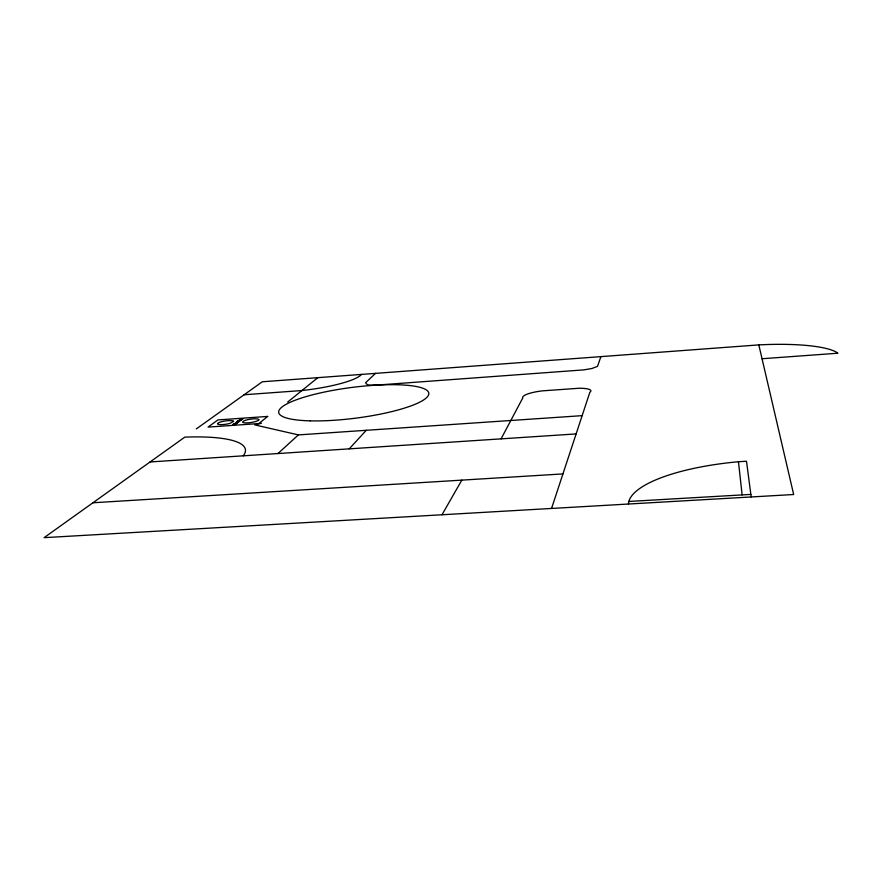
<?xml version="1.0" encoding="UTF-8"?>
<svg xmlns="http://www.w3.org/2000/svg" width="882" height="882" viewBox="0 0 882 882"><rect width="100%" height="100%" fill="white"/><g stroke="black" fill="none" stroke-linecap="round" stroke-linejoin="round"><path stroke-width="1.32" d="M240.422 419.567L242.407 419.182M236.652 422.048L239.408 421.486L236.729 421.85M234.943 423.746L237.082 423.261L235.626 423.448M628.425 504.019L628.822 501.461A131.032 38.521 -2.8 0 1 738.454 461.727L746.492 461.231L751.188 496.952M551.548 508.451L589.849 392.292A18.07 3.892 -5.3 0 0 579.077 388.256L542.397 390.858A22.282 4.807 -5.6 0 0 522.761 397.969L501.086 438.861M600.896 356.626L597.522 366.35L591.91 368.5L583.708 369.889L380.329 384.828C376.371 384.343 366.879 386.955 365.633 382.678L375.523 373.373M235.836 422.831L236.916 422.412M234.59 423.779L235.681 423.36M442.003 514.757L461.837 480.128M349.228 448.85L366.295 430.295M241.348 419.259L241.911 419.215M235.891 423.426L236.464 423.382M237.137 422.478L237.699 422.445M241.084 419.281L242.197 419.204M236.861 422.5C239.375 423.977 231.591 422.952 238.195 422.412M277.962 453.535L298.381 434.903L582.142 415.654M287.697 402.038L317.84 377.661M235.615 424.385L232.881 424.573L234.711 424.363M241.348 419.997L239.441 420.053M233.311 424.463L234.403 424.385M196.311 428.917L262.285 381.785L758.818 344.895A86.436 17.408 -3.8 0 1 837.9 353.219L762.037 358.742M261.491 423.217L254.689 424.87L298.381 434.903M236.167 422.886L238.03 422.445M240.565 419.678L239.661 420.03M241.139 419.193C237.721 419.832 244.06 419.182 239.948 420.008M244.138 394.761L301.909 390.539A55.191 10.154 -7.5 0 0 361.444 374.42M150.072 461.959L576.122 433.922M92.941 502.773L562.937 473.921M628.822 501.461L750.858 494.405M758.818 344.895L793.668 494.515L44.1 537.667L184.823 437.13A116.689 25.666 -9.5 0 1 243.256 455.829M738.454 461.727L742.137 494.901M238.813 420.505L241.04 420.218L238.857 420.46M233.576 421.387L229.904 423.393A8.125 1.654 -8.4 0 1 223.819 424.485L221.834 424.617A8.125 1.654 -8.4 0 1 217.678 423.36L218.405 422.842A8.125 1.654 -8.4 0 1 225.164 420.99L227.247 420.736A8.125 1.654 -8.4 0 1 233.19 421.012L233.576 421.387M242.969 418.752L240.819 419.082L242.958 418.785M240.731 420.273L239.143 420.516L240.731 420.273M258.812 419.843L258.404 420.328A8.236 1.698 -8.2 0 1 250.135 422.632L248.029 422.842A8.236 1.698 -8.2 0 1 242.66 422.28L242.969 421.353L245.328 420.306A8.236 1.698 -8.2 0 1 253.299 418.873L255.196 418.807A8.236 1.698 -8.2 0 1 258.812 419.843M267.698 416.425L258.812 423.569L208.053 427.097L217.909 419.92L267.698 416.425M240.257 420.615L237.258 421.243L240.257 420.615M236.409 423.779L233.454 424.055L236.409 423.779M238.504 421.232L238.504 421.232M310.221 420.857A75.654 15.479 -7.3 0 0 428.465 395.158A75.654 15.479 -7.3 0 0 322.536 392.446A75.654 15.479 -7.3 0 0 310.221 420.857"/></g></svg>
